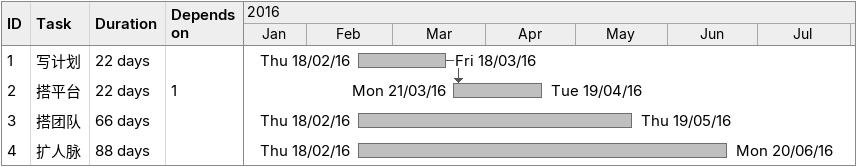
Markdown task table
| ID | Task | Duration | Start | Finish | Predecessors |
|---|---|---|---|---|---|
| 1 | 写计划 | 22d | 2016-02-18 | 2016-03-18 |  |
| 2 | 搭平台 | 22d | 2016-03-21 | 2016-04-19 | 1 |
| 3 | 搭团队 | 66d | 2016-02-18 | 2016-05-19 |  |
| 4 | 扩人脉 | 88d | 2016-02-18 | 2016-06-20 |  |
